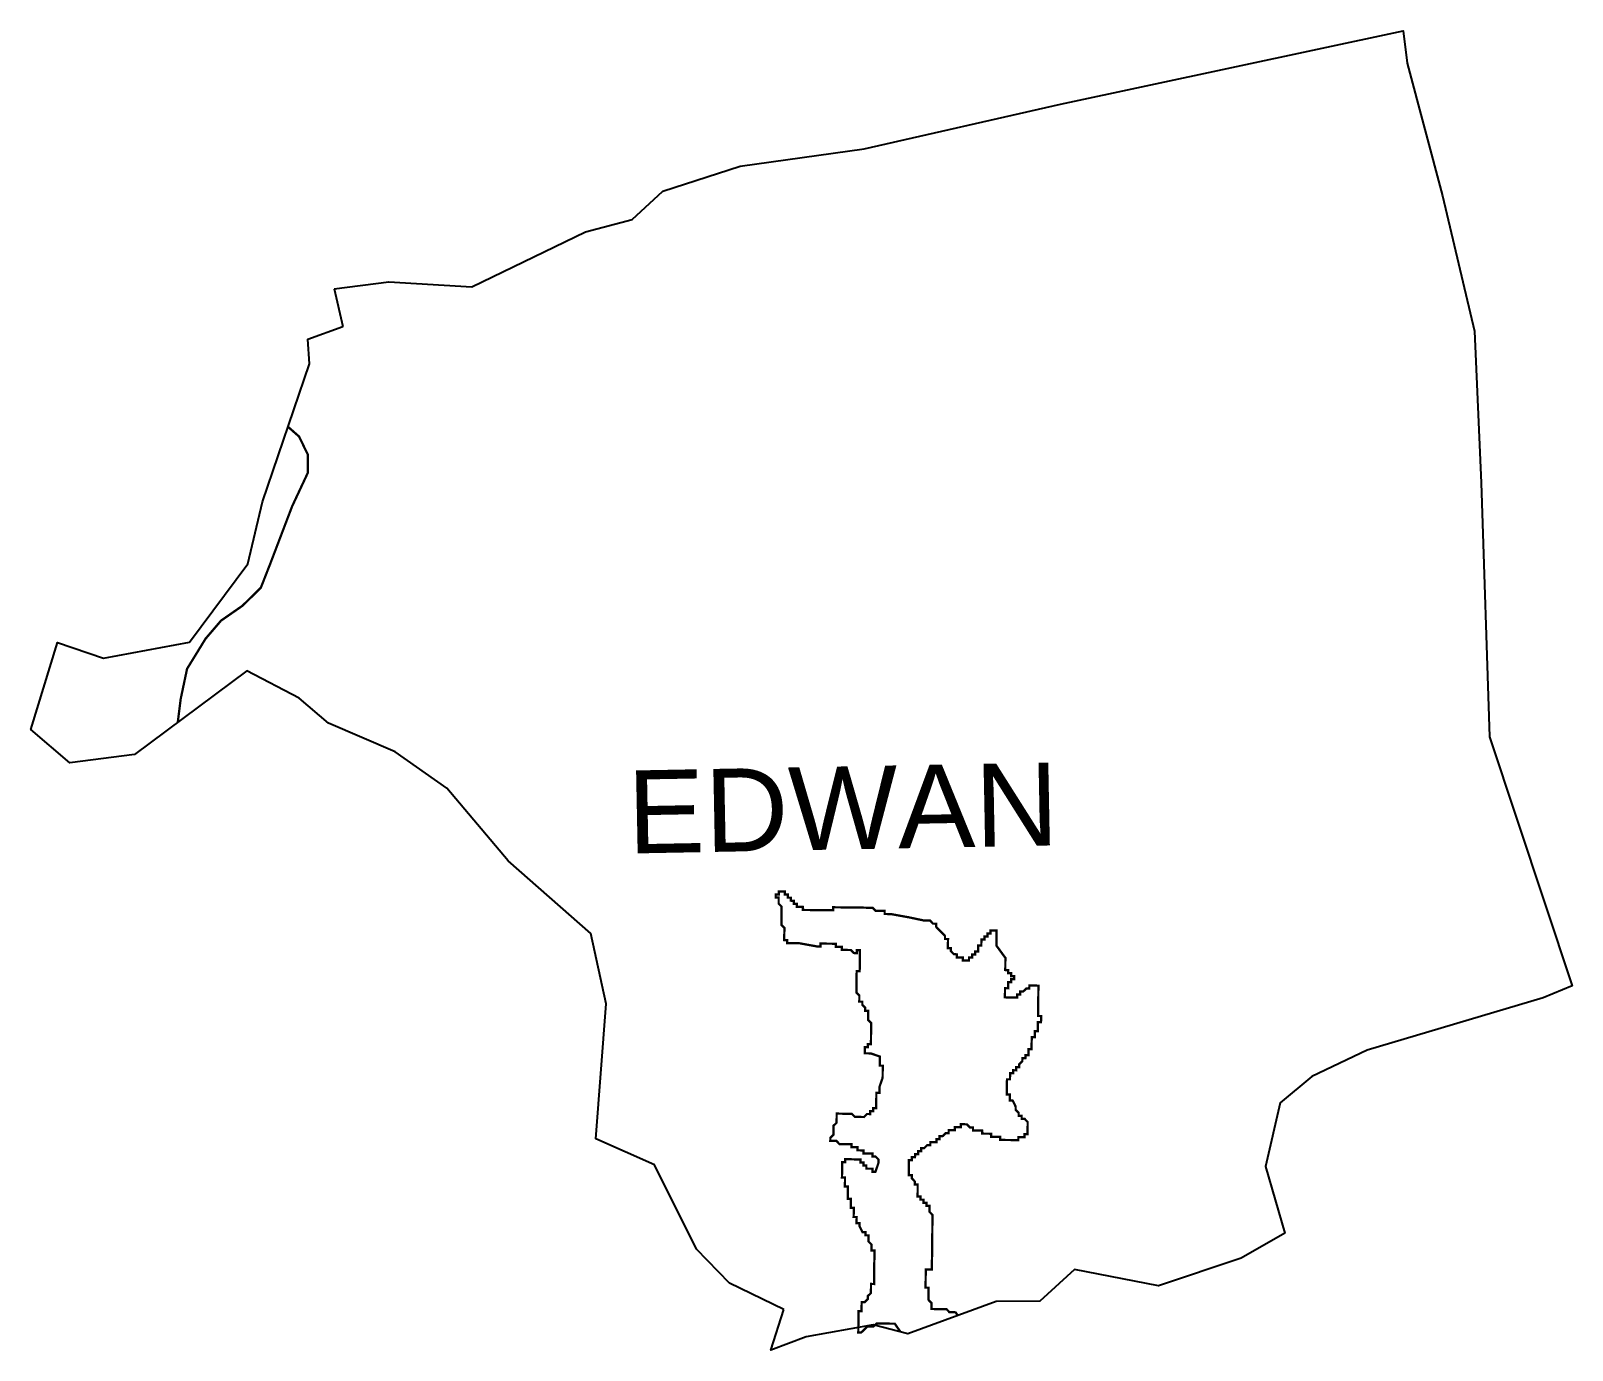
# Model space of a CAD drawing. Header units: metres. Extents: x 260841 to 262862, y 2161505 to 2163234.
import ezdxf

# ---------------------------------------------------------------- set-up
doc = ezdxf.new("R2010")
doc.units = ezdxf.units.M
for name, color, linetype in [('A-BLDG', 7, 'Continuous'), ('HAZARDS LINE', 1, 'Continuous'), ('village', 3, 'Continuous'), ('VILLAGE NAME', 250, 'Continuous')]:
    doc.layers.add(name, color=color, linetype=linetype)
doc.styles.get("Standard").update_dxf_attribs({"font": 'simplex.shx'})

msp = doc.modelspace()

# ---------------------------------------------------------------- linework, layer by layer
at = {"layer": 'A-BLDG', "color": 3, "flags": 128}
msp.add_lwpolyline([(261238.3, 2162895.7), (261249.7, 2162846.3)], dxfattribs=at)
at = {"layer": 'HAZARDS LINE', "lineweight": 18}
for points in [[(261177.8, 2162715, 2.98, 2.98, 0), (261192.3, 2162702.2, 2.98, 2.98, 0), (261203.9, 2162678.2, 2.98, 2.98, 0), (261203.6, 2162654.4, 2.98, 2.98, 0), (261183.2, 2162610.9, 2.98, 2.98, 0), (261154.5, 2162535.6, 2.98, 2.98, 0), (261142.1, 2162504, 2.98, 2.98, 0), (261118, 2162480.4, 2.98, 2.98, 0), (261089.9, 2162460.9, 2.98, 2.98, 0), (261069.7, 2162437.3, 2.98, 2.98, 0), (261045.4, 2162397.8, 2.98, 2.98, 0), (261037, 2162358.1, 2.98, 2.98, 0), (261033.2, 2162327.5, 2.98, 2.98, 0)], [(261980.7, 2161528.7, 2.98, 2.98, 0), (261973.4, 2161539.3, 2.98, 2.98, 0), (261969.4, 2161539.3, 2.98, 2.98, 0), (261965.4, 2161539.4, 2.98, 2.98, 0), (261961.5, 2161539.4, 2.98, 2.98, 0), (261957.5, 2161539.5, 2.98, 2.98, 0), (261953.5, 2161539.5, 2.98, 2.98, 0), (261949.5, 2161539.6, 2.98, 2.98, 0), (261945.5, 2161535.7, 2.98, 2.98, 0), (261941.5, 2161535.7, 2.98, 2.98, 0), (261937.5, 2161535.8, 2.98, 2.98, 0), (261933.5, 2161531.8, 2.98, 2.98, 0), (261929.5, 2161527.9, 2.98, 2.98, 0), (261925.5, 2161527.9, 2.98, 2.98, 0), (261925.6, 2161531.9, 2.98, 2.98, 0), (261925.6, 2161535.9, 2.98, 2.98, 0), (261925.7, 2161539.9, 2.98, 2.98, 0), (261925.7, 2161543.9, 2.98, 2.98, 0), (261925.8, 2161547.8, 2.98, 2.98, 0), (261925.8, 2161551.8, 2.98, 2.98, 0), (261925.9, 2161555.8, 2.98, 2.98, 0), (261929.8, 2161555.7, 2.98, 2.98, 0), (261929.9, 2161559.7, 2.98, 2.98, 0), (261929.9, 2161563.7, 2.98, 2.98, 0), (261930, 2161567.7, 2.98, 2.98, 0), (261934, 2161567.6, 2.98, 2.98, 0), (261938, 2161571.5, 2.98, 2.98, 0), (261938, 2161575.5, 2.98, 2.98, 0), (261942.1, 2161579.4, 2.98, 2.98, 0), (261942.1, 2161583.4, 2.98, 2.98, 0), (261942.2, 2161587.4, 2.98, 2.98, 0), (261942.2, 2161591.4, 2.98, 2.98, 0), (261946.2, 2161591.3, 2.98, 2.98, 0), (261946.2, 2161595.3, 2.98, 2.98, 0), (261946.3, 2161599.3, 2.98, 2.98, 0), (261946.3, 2161603.3, 2.98, 2.98, 0), (261946.4, 2161607.2, 2.98, 2.98, 0), (261946.4, 2161611.2, 2.98, 2.98, 0), (261946.5, 2161615.2, 2.98, 2.98, 0), (261946.5, 2161619.2, 2.98, 2.98, 0), (261946.6, 2161623.1, 2.98, 2.98, 0), (261946.6, 2161627.1, 2.98, 2.98, 0), (261946.7, 2161631.1, 2.98, 2.98, 0), (261946.7, 2161635.1, 2.98, 2.98, 0), (261942.7, 2161635.1, 2.98, 2.98, 0), (261942.8, 2161639.1, 2.98, 2.98, 0), (261942.8, 2161643.1, 2.98, 2.98, 0), (261938.9, 2161647.1, 2.98, 2.98, 0), (261939, 2161651.1, 2.98, 2.98, 0), (261939, 2161655.1, 2.98, 2.98, 0), (261935, 2161655.1, 2.98, 2.98, 0), (261935.1, 2161659.1, 2.98, 2.98, 0), (261931.1, 2161659.1, 2.98, 2.98, 0), (261927.2, 2161667.1, 2.98, 2.98, 0), (261927.3, 2161671.1, 2.98, 2.98, 0), (261923.3, 2161671.2, 2.98, 2.98, 0), (261923.3, 2161675.1, 2.98, 2.98, 0), (261923.4, 2161679.1, 2.98, 2.98, 0), (261919.4, 2161679.2, 2.98, 2.98, 0), (261919.5, 2161683.1, 2.98, 2.98, 0), (261919.5, 2161687.1, 2.98, 2.98, 0), (261919.6, 2161691.1, 2.98, 2.98, 0), (261915.6, 2161691.1, 2.98, 2.98, 0), (261915.6, 2161695.1, 2.98, 2.98, 0), (261915.7, 2161699.1, 2.98, 2.98, 0), (261915.7, 2161703.1, 2.98, 2.98, 0), (261911.8, 2161703.1, 2.98, 2.98, 0), (261911.8, 2161707.1, 2.98, 2.98, 0), (261911.9, 2161711.1, 2.98, 2.98, 0), (261911.9, 2161715, 2.98, 2.98, 0), (261912, 2161719, 2.98, 2.98, 0), (261908, 2161719.1, 2.98, 2.98, 0), (261908, 2161723, 2.98, 2.98, 0), (261908.1, 2161727, 2.98, 2.98, 0), (261908.1, 2161731, 2.98, 2.98, 0), (261904.1, 2161731, 2.98, 2.98, 0), (261904.2, 2161735, 2.98, 2.98, 0), (261904.2, 2161739, 2.98, 2.98, 0), (261904.3, 2161743, 2.98, 2.98, 0), (261904.3, 2161747, 2.98, 2.98, 0), (261904.4, 2161750.9, 2.98, 2.98, 0), (261908.4, 2161750.9, 2.98, 2.98, 0), (261908.4, 2161754.9, 2.98, 2.98, 0), (261912.4, 2161754.8, 2.98, 2.98, 0), (261916.4, 2161754.8, 2.98, 2.98, 0), (261920.3, 2161754.7, 2.98, 2.98, 0), (261924.3, 2161754.7, 2.98, 2.98, 0), (261928.3, 2161754.6, 2.98, 2.98, 0), (261928.2, 2161750.6, 2.98, 2.98, 0), (261932.2, 2161750.6, 2.98, 2.98, 0), (261932.2, 2161746.6, 2.98, 2.98, 0), (261936.1, 2161746.6, 2.98, 2.98, 0), (261936.1, 2161742.6, 2.98, 2.98, 0), (261940.1, 2161742.5, 2.98, 2.98, 0), (261944.1, 2161742.5, 2.98, 2.98, 0), (261944, 2161738.5, 2.98, 2.98, 0), (261948, 2161738.5, 2.98, 2.98, 0), (261952.1, 2161750.3, 2.98, 2.98, 0), (261952.2, 2161754.3, 2.98, 2.98, 0), (261948.2, 2161758.3, 2.98, 2.98, 0), (261944.2, 2161758.4, 2.98, 2.98, 0), (261944.3, 2161762.4, 2.98, 2.98, 0), (261940.3, 2161762.4, 2.98, 2.98, 0), (261936.3, 2161762.5, 2.98, 2.98, 0), (261932.4, 2161762.5, 2.98, 2.98, 0), (261932.4, 2161766.5, 2.98, 2.98, 0), (261928.4, 2161766.5, 2.98, 2.98, 0), (261924.5, 2161766.6, 2.98, 2.98, 0), (261924.5, 2161770.6, 2.98, 2.98, 0), (261920.5, 2161770.6, 2.98, 2.98, 0), (261916.6, 2161770.7, 2.98, 2.98, 0), (261916.6, 2161774.6, 2.98, 2.98, 0), (261912.6, 2161774.7, 2.98, 2.98, 0), (261904.7, 2161774.8, 2.98, 2.98, 0), (261900.7, 2161774.8, 2.98, 2.98, 0), (261896.8, 2161778.9, 2.98, 2.98, 0), (261892.8, 2161778.9, 2.98, 2.98, 0), (261888.8, 2161779, 2.98, 2.98, 0), (261888.9, 2161782.9, 2.98, 2.98, 0), (261892.9, 2161786.9, 2.98, 2.98, 0), (261892.9, 2161790.8, 2.98, 2.98, 0), (261893, 2161794.8, 2.98, 2.98, 0), (261893, 2161798.8, 2.98, 2.98, 0), (261897.1, 2161802.7, 2.98, 2.98, 0), (261897.1, 2161806.7, 2.98, 2.98, 0), (261897.2, 2161814.7, 2.98, 2.98, 0), (261909.1, 2161814.5, 2.98, 2.98, 0), (261917.1, 2161814.4, 2.98, 2.98, 0), (261921, 2161810.4, 2.98, 2.98, 0), (261925, 2161810.3, 2.98, 2.98, 0), (261929, 2161810.3, 2.98, 2.98, 0), (261933, 2161810.2, 2.98, 2.98, 0), (261937, 2161814.2, 2.98, 2.98, 0), (261941, 2161814.1, 2.98, 2.98, 0), (261941, 2161818.1, 2.98, 2.98, 0), (261945, 2161818, 2.98, 2.98, 0), (261945, 2161822, 2.98, 2.98, 0), (261949, 2161822, 2.98, 2.98, 0), (261949, 2161825.9, 2.98, 2.98, 0), (261949.1, 2161829.9, 2.98, 2.98, 0), (261949.1, 2161833.9, 2.98, 2.98, 0), (261949.2, 2161837.9, 2.98, 2.98, 0), (261949.2, 2161841.9, 2.98, 2.98, 0), (261953.2, 2161841.8, 2.98, 2.98, 0), (261953.3, 2161845.8, 2.98, 2.98, 0), (261953.3, 2161849.8, 2.98, 2.98, 0), (261957.4, 2161861.6, 2.98, 2.98, 0), (261957.5, 2161865.6, 2.98, 2.98, 0), (261957.5, 2161869.6, 2.98, 2.98, 0), (261957.6, 2161873.6, 2.98, 2.98, 0), (261957.6, 2161877.5, 2.98, 2.98, 0), (261953.7, 2161877.6, 2.98, 2.98, 0), (261953.7, 2161881.6, 2.98, 2.98, 0), (261953.8, 2161885.5, 2.98, 2.98, 0), (261953.8, 2161889.5, 2.98, 2.98, 0), (261941.9, 2161893.6, 2.98, 2.98, 0), (261937.9, 2161893.7, 2.98, 2.98, 0), (261934, 2161893.7, 2.98, 2.98, 0), (261934, 2161897.7, 2.98, 2.98, 0), (261934.1, 2161901.7, 2.98, 2.98, 0), (261938, 2161901.6, 2.98, 2.98, 0), (261938.1, 2161905.6, 2.98, 2.98, 0), (261942.1, 2161905.6, 2.98, 2.98, 0), (261942.1, 2161909.6, 2.98, 2.98, 0), (261942.2, 2161913.5, 2.98, 2.98, 0), (261942.2, 2161917.5, 2.98, 2.98, 0), (261942.3, 2161921.5, 2.98, 2.98, 0), (261942.3, 2161925.5, 2.98, 2.98, 0), (261942.4, 2161929.4, 2.98, 2.98, 0), (261942.4, 2161933.4, 2.98, 2.98, 0), (261938.5, 2161937.4, 2.98, 2.98, 0), (261938.5, 2161941.4, 2.98, 2.98, 0), (261938.6, 2161945.4, 2.98, 2.98, 0), (261938.6, 2161949.4, 2.98, 2.98, 0), (261934.7, 2161949.4, 2.98, 2.98, 0), (261934.7, 2161953.4, 2.98, 2.98, 0), (261930.8, 2161957.4, 2.98, 2.98, 0), (261930.8, 2161961.4, 2.98, 2.98, 0), (261926.8, 2161961.4, 2.98, 2.98, 0), (261926.9, 2161965.4, 2.98, 2.98, 0), (261926.9, 2161969.4, 2.98, 2.98, 0), (261923, 2161973.4, 2.98, 2.98, 0), (261923.1, 2161977.4, 2.98, 2.98, 0), (261923.1, 2161981.4, 2.98, 2.98, 0), (261923.2, 2161985.4, 2.98, 2.98, 0), (261923.2, 2161989.3, 2.98, 2.98, 0), (261923.3, 2161993.3, 2.98, 2.98, 0), (261923.3, 2161997.3, 2.98, 2.98, 0), (261923.4, 2162001.3, 2.98, 2.98, 0), (261927.3, 2162001.2, 2.98, 2.98, 0), (261927.4, 2162005.2, 2.98, 2.98, 0), (261927.4, 2162009.2, 2.98, 2.98, 0), (261927.5, 2162013.1, 2.98, 2.98, 0), (261927.5, 2162017.1, 2.98, 2.98, 0), (261927.6, 2162021.1, 2.98, 2.98, 0), (261927.6, 2162025.1, 2.98, 2.98, 0), (261927.7, 2162029, 2.98, 2.98, 0), (261923.7, 2162029.1, 2.98, 2.98, 0), (261923.6, 2162025.1, 2.98, 2.98, 0), (261919.7, 2162025.2, 2.98, 2.98, 0), (261915.7, 2162029.2, 2.98, 2.98, 0), (261911.8, 2162029.2, 2.98, 2.98, 0), (261907.8, 2162029.3, 2.98, 2.98, 0), (261903.8, 2162029.3, 2.98, 2.98, 0), (261903.9, 2162033.3, 2.98, 2.98, 0), (261899.9, 2162033.4, 2.98, 2.98, 0), (261895.9, 2162033.4, 2.98, 2.98, 0), (261896, 2162037.4, 2.98, 2.98, 0), (261892, 2162037.4, 2.98, 2.98, 0), (261888, 2162037.5, 2.98, 2.98, 0), (261884, 2162037.5, 2.98, 2.98, 0), (261880.1, 2162037.6, 2.98, 2.98, 0), (261876.1, 2162037.6, 2.98, 2.98, 0), (261876, 2162033.7, 2.98, 2.98, 0), (261872.1, 2162033.7, 2.98, 2.98, 0), (261848.3, 2162038, 2.98, 2.98, 0), (261844.3, 2162038, 2.98, 2.98, 0), (261840.3, 2162038.1, 2.98, 2.98, 0), (261836.3, 2162038.1, 2.98, 2.98, 0), (261832.3, 2162038.2, 2.98, 2.98, 0), (261832.4, 2162042.1, 2.98, 2.98, 0), (261828.4, 2162042.2, 2.98, 2.98, 0), (261828.5, 2162046.2, 2.98, 2.98, 0), (261828.5, 2162050.1, 2.98, 2.98, 0), (261828.6, 2162054.1, 2.98, 2.98, 0), (261828.6, 2162058.1, 2.98, 2.98, 0), (261824.7, 2162062.1, 2.98, 2.98, 0), (261824.7, 2162066.1, 2.98, 2.98, 0), (261824.9, 2162078, 2.98, 2.98, 0), (261824.9, 2162082, 2.98, 2.98, 0), (261825, 2162086, 2.98, 2.98, 0), (261821.1, 2162090, 2.98, 2.98, 0), (261821.1, 2162094, 2.98, 2.98, 0), (261821.1, 2162098, 2.98, 2.98, 0), (261817.2, 2162098, 2.98, 2.98, 0), (261817.2, 2162102, 2.98, 2.98, 0), (261821.2, 2162101.9, 2.98, 2.98, 0), (261821.2, 2162105.9, 2.98, 2.98, 0), (261825.2, 2162105.9, 2.98, 2.98, 0), (261829.2, 2162105.8, 2.98, 2.98, 0), (261829.1, 2162101.8, 2.98, 2.98, 0), (261833.1, 2162101.8, 2.98, 2.98, 0), (261833.1, 2162097.8, 2.98, 2.98, 0), (261837.1, 2162097.8, 2.98, 2.98, 0), (261837, 2162093.8, 2.98, 2.98, 0), (261841, 2162093.7, 2.98, 2.98, 0), (261840.9, 2162089.8, 2.98, 2.98, 0), (261844.9, 2162089.7, 2.98, 2.98, 0), (261844.9, 2162085.7, 2.98, 2.98, 0), (261848.8, 2162085.7, 2.98, 2.98, 0), (261852.8, 2162085.6, 2.98, 2.98, 0), (261852.8, 2162081.7, 2.98, 2.98, 0), (261856.7, 2162081.6, 2.98, 2.98, 0), (261860.7, 2162081.6, 2.98, 2.98, 0), (261864.7, 2162081.5, 2.98, 2.98, 0), (261868.7, 2162081.5, 2.98, 2.98, 0), (261872.6, 2162081.4, 2.98, 2.98, 0), (261876.6, 2162081.4, 2.98, 2.98, 0), (261880.6, 2162081.3, 2.98, 2.98, 0), (261884.6, 2162081.3, 2.98, 2.98, 0), (261888.5, 2162081.2, 2.98, 2.98, 0), (261892.5, 2162081.2, 2.98, 2.98, 0), (261892.6, 2162085.2, 2.98, 2.98, 0), (261896.5, 2162085.1, 2.98, 2.98, 0), (261900.5, 2162085.1, 2.98, 2.98, 0), (261904.5, 2162085, 2.98, 2.98, 0), (261908.5, 2162085, 2.98, 2.98, 0), (261912.4, 2162084.9, 2.98, 2.98, 0), (261916.4, 2162084.9, 2.98, 2.98, 0), (261920.4, 2162084.8, 2.98, 2.98, 0), (261924.4, 2162084.8, 2.98, 2.98, 0), (261928.4, 2162084.7, 2.98, 2.98, 0), (261932.3, 2162084.7, 2.98, 2.98, 0), (261936.3, 2162084.6, 2.98, 2.98, 0), (261940.3, 2162084.6, 2.98, 2.98, 0), (261944.3, 2162084.5, 2.98, 2.98, 0), (261948.2, 2162080.5, 2.98, 2.98, 0), (261952.2, 2162080.5, 2.98, 2.98, 0), (261956.1, 2162080.4, 2.98, 2.98, 0), (261960.1, 2162080.4, 2.98, 2.98, 0), (261960.1, 2162076.4, 2.98, 2.98, 0), (261964, 2162076.3, 2.98, 2.98, 0), (261968, 2162076.3, 2.98, 2.98, 0), (261991.8, 2162072, 2.98, 2.98, 0), (262011.7, 2162067.8, 2.98, 2.98, 0), (262015.6, 2162067.7, 2.98, 2.98, 0), (262019.6, 2162067.7, 2.98, 2.98, 0), (262023.5, 2162063.7, 2.98, 2.98, 0), (262027.5, 2162063.6, 2.98, 2.98, 0), (262027.5, 2162059.6, 2.98, 2.98, 0), (262031.4, 2162055.6, 2.98, 2.98, 0), (262035.3, 2162051.6, 2.98, 2.98, 0), (262039.2, 2162047.6, 2.98, 2.98, 0), (262039.2, 2162043.6, 2.98, 2.98, 0), (262043.2, 2162043.5, 2.98, 2.98, 0), (262043.1, 2162039.6, 2.98, 2.98, 0), (262043.1, 2162035.6, 2.98, 2.98, 0), (262043, 2162031.6, 2.98, 2.98, 0), (262047, 2162031.6, 2.98, 2.98, 0), (262047, 2162027.6, 2.98, 2.98, 0), (262050.9, 2162023.6, 2.98, 2.98, 0), (262054.9, 2162023.5, 2.98, 2.98, 0), (262054.8, 2162019.5, 2.98, 2.98, 0), (262058.8, 2162019.5, 2.98, 2.98, 0), (262062.8, 2162019.4, 2.98, 2.98, 0), (262062.7, 2162015.5, 2.98, 2.98, 0), (262066.7, 2162015.4, 2.98, 2.98, 0), (262070.7, 2162015.4, 2.98, 2.98, 0), (262070.7, 2162019.3, 2.98, 2.98, 0), (262074.7, 2162019.3, 2.98, 2.98, 0), (262074.7, 2162023.3, 2.98, 2.98, 0), (262078.7, 2162023.2, 2.98, 2.98, 0), (262078.8, 2162027.2, 2.98, 2.98, 0), (262082.7, 2162027.2, 2.98, 2.98, 0), (262082.8, 2162031.1, 2.98, 2.98, 0), (262082.8, 2162035.1, 2.98, 2.98, 0), (262086.8, 2162035.1, 2.98, 2.98, 0), (262086.9, 2162039, 2.98, 2.98, 0), (262086.9, 2162043, 2.98, 2.98, 0), (262090.9, 2162043, 2.98, 2.98, 0), (262090.9, 2162046.9, 2.98, 2.98, 0), (262094.9, 2162046.9, 2.98, 2.98, 0), (262095, 2162050.9, 2.98, 2.98, 0), (262098.9, 2162050.8, 2.98, 2.98, 0), (262099, 2162054.8, 2.98, 2.98, 0), (262103, 2162054.7, 2.98, 2.98, 0), (262106.9, 2162054.7, 2.98, 2.98, 0), (262106.9, 2162050.7, 2.98, 2.98, 0), (262106.8, 2162046.7, 2.98, 2.98, 0), (262106.8, 2162042.8, 2.98, 2.98, 0), (262106.7, 2162038.8, 2.98, 2.98, 0), (262106.7, 2162034.8, 2.98, 2.98, 0), (262118.4, 2162018.8, 2.98, 2.98, 0), (262118.3, 2162006.8, 2.98, 2.98, 0), (262118.2, 2162002.9, 2.98, 2.98, 0), (262122.2, 2162002.8, 2.98, 2.98, 0), (262122.2, 2161998.8, 2.98, 2.98, 0), (262126.1, 2161998.8, 2.98, 2.98, 0), (262126.1, 2161994.8, 2.98, 2.98, 0), (262130.1, 2161994.8, 2.98, 2.98, 0), (262130, 2161990.8, 2.98, 2.98, 0), (262126, 2161990.8, 2.98, 2.98, 0), (262126, 2161986.9, 2.98, 2.98, 0), (262122, 2161986.9, 2.98, 2.98, 0), (262122, 2161982.9, 2.98, 2.98, 0), (262121.9, 2161978.9, 2.98, 2.98, 0), (262117.9, 2161979, 2.98, 2.98, 0), (262117.9, 2161975, 2.98, 2.98, 0), (262117.8, 2161971, 2.98, 2.98, 0), (262117.8, 2161967.1, 2.98, 2.98, 0), (262121.8, 2161967, 2.98, 2.98, 0), (262125.7, 2161967, 2.98, 2.98, 0), (262129.7, 2161966.9, 2.98, 2.98, 0), (262133.7, 2161966.9, 2.98, 2.98, 0), (262133.7, 2161970.8, 2.98, 2.98, 0), (262137.7, 2161970.8, 2.98, 2.98, 0), (262137.8, 2161974.8, 2.98, 2.98, 0), (262141.7, 2161974.7, 2.98, 2.98, 0), (262145.8, 2161978.7, 2.98, 2.98, 0), (262149.7, 2161978.6, 2.98, 2.98, 0), (262149.8, 2161982.6, 2.98, 2.98, 0), (262153.8, 2161982.5, 2.98, 2.98, 0), (262157.7, 2161982.5, 2.98, 2.98, 0), (262161.7, 2161982.4, 2.98, 2.98, 0), (262161.7, 2161978.5, 2.98, 2.98, 0), (262161.6, 2161974.5, 2.98, 2.98, 0), (262161.6, 2161970.5, 2.98, 2.98, 0), (262161.5, 2161966.5, 2.98, 2.98, 0), (262161.5, 2161962.6, 2.98, 2.98, 0), (262161.4, 2161958.6, 2.98, 2.98, 0), (262161.4, 2161954.6, 2.98, 2.98, 0), (262161.3, 2161950.6, 2.98, 2.98, 0), (262161.3, 2161946.6, 2.98, 2.98, 0), (262161.2, 2161942.7, 2.98, 2.98, 0), (262165.2, 2161942.6, 2.98, 2.98, 0), (262165.2, 2161938.6, 2.98, 2.98, 0), (262165.1, 2161934.7, 2.98, 2.98, 0), (262161.1, 2161934.7, 2.98, 2.98, 0), (262161.1, 2161930.7, 2.98, 2.98, 0), (262161, 2161926.8, 2.98, 2.98, 0), (262161, 2161922.8, 2.98, 2.98, 0), (262157, 2161922.8, 2.98, 2.98, 0), (262157, 2161918.9, 2.98, 2.98, 0), (262156.9, 2161914.9, 2.98, 2.98, 0), (262152.9, 2161914.9, 2.98, 2.98, 0), (262152.9, 2161911, 2.98, 2.98, 0), (262152.8, 2161907, 2.98, 2.98, 0), (262152.8, 2161903, 2.98, 2.98, 0), (262152.7, 2161899, 2.98, 2.98, 0), (262148.8, 2161899.1, 2.98, 2.98, 0), (262148.7, 2161895.1, 2.98, 2.98, 0), (262148.7, 2161891.1, 2.98, 2.98, 0), (262144.7, 2161891.2, 2.98, 2.98, 0), (262144.6, 2161887.2, 2.98, 2.98, 0), (262140.7, 2161887.2, 2.98, 2.98, 0), (262140.6, 2161883.3, 2.98, 2.98, 0), (262136.6, 2161879.3, 2.98, 2.98, 0), (262136.6, 2161875.4, 2.98, 2.98, 0), (262132.6, 2161875.4, 2.98, 2.98, 0), (262132.5, 2161871.4, 2.98, 2.98, 0), (262128.6, 2161871.5, 2.98, 2.98, 0), (262128.5, 2161867.5, 2.98, 2.98, 0), (262124.5, 2161867.6, 2.98, 2.98, 0), (262124.5, 2161863.6, 2.98, 2.98, 0), (262124.4, 2161859.6, 2.98, 2.98, 0), (262120.5, 2161859.6, 2.98, 2.98, 0), (262120.4, 2161855.7, 2.98, 2.98, 0), (262120.4, 2161851.7, 2.98, 2.98, 0), (262120.3, 2161847.7, 2.98, 2.98, 0), (262120.3, 2161843.7, 2.98, 2.98, 0), (262120.2, 2161839.8, 2.98, 2.98, 0), (262124.2, 2161839.7, 2.98, 2.98, 0), (262124.1, 2161835.7, 2.98, 2.98, 0), (262124.1, 2161831.8, 2.98, 2.98, 0), (262128.1, 2161831.7, 2.98, 2.98, 0), (262131.9, 2161823.7, 2.98, 2.98, 0), (262131.9, 2161819.7, 2.98, 2.98, 0), (262135.8, 2161815.7, 2.98, 2.98, 0), (262135.8, 2161811.7, 2.98, 2.98, 0), (262139.7, 2161811.7, 2.98, 2.98, 0), (262139.7, 2161807.7, 2.98, 2.98, 0), (262143.7, 2161807.7, 2.98, 2.98, 0), (262147.6, 2161803.6, 2.98, 2.98, 0), (262147.6, 2161799.7, 2.98, 2.98, 0), (262147.5, 2161795.7, 2.98, 2.98, 0), (262147.5, 2161791.7, 2.98, 2.98, 0), (262147.4, 2161787.7, 2.98, 2.98, 0), (262143.4, 2161787.8, 2.98, 2.98, 0), (262143.4, 2161783.8, 2.98, 2.98, 0), (262139.4, 2161783.9, 2.98, 2.98, 0), (262135.4, 2161783.9, 2.98, 2.98, 0), (262135.4, 2161779.9, 2.98, 2.98, 0), (262131.4, 2161780, 2.98, 2.98, 0), (262127.4, 2161780, 2.98, 2.98, 0), (262123.5, 2161780.1, 2.98, 2.98, 0), (262119.5, 2161780.1, 2.98, 2.98, 0), (262115.5, 2161780.2, 2.98, 2.98, 0), (262111.5, 2161780.2, 2.98, 2.98, 0), (262111.6, 2161784.2, 2.98, 2.98, 0), (262107.6, 2161784.2, 2.98, 2.98, 0), (262103.6, 2161784.3, 2.98, 2.98, 0), (262099.7, 2161784.3, 2.98, 2.98, 0), (262099.7, 2161788.3, 2.98, 2.98, 0), (262095.7, 2161788.4, 2.98, 2.98, 0), (262091.7, 2161788.4, 2.98, 2.98, 0), (262087.8, 2161788.5, 2.98, 2.98, 0), (262087.8, 2161792.4, 2.98, 2.98, 0), (262083.8, 2161792.5, 2.98, 2.98, 0), (262079.9, 2161792.5, 2.98, 2.98, 0), (262075.9, 2161792.6, 2.98, 2.98, 0), (262075.9, 2161796.6, 2.98, 2.98, 0), (262072, 2161796.6, 2.98, 2.98, 0), (262068, 2161800.6, 2.98, 2.98, 0), (262064.1, 2161800.7, 2.98, 2.98, 0), (262060.1, 2161800.7, 2.98, 2.98, 0), (262060, 2161796.8, 2.98, 2.98, 0), (262056.1, 2161796.8, 2.98, 2.98, 0), (262052.1, 2161796.8, 2.98, 2.98, 0), (262052, 2161792.9, 2.98, 2.98, 0), (262048.1, 2161792.9, 2.98, 2.98, 0), (262044.1, 2161793, 2.98, 2.98, 0), (262044, 2161789, 2.98, 2.98, 0), (262040.1, 2161789, 2.98, 2.98, 0), (262036, 2161785.1, 2.98, 2.98, 0), (262032.1, 2161785.2, 2.98, 2.98, 0), (262032, 2161781.2, 2.98, 2.98, 0), (262028, 2161781.2, 2.98, 2.98, 0), (262028, 2161777.3, 2.98, 2.98, 0), (262024, 2161777.3, 2.98, 2.98, 0), (262020, 2161777.4, 2.98, 2.98, 0), (262020, 2161773.4, 2.98, 2.98, 0), (262016, 2161773.4, 2.98, 2.98, 0), (262012, 2161769.5, 2.98, 2.98, 0), (262008, 2161769.5, 2.98, 2.98, 0), (262008, 2161765.6, 2.98, 2.98, 0), (262004, 2161765.6, 2.98, 2.98, 0), (262003.9, 2161761.6, 2.98, 2.98, 0), (262000, 2161761.7, 2.98, 2.98, 0), (261999.9, 2161757.7, 2.98, 2.98, 0), (261995.9, 2161757.8, 2.98, 2.98, 0), (261995.9, 2161753.8, 2.98, 2.98, 0), (261991.9, 2161753.8, 2.98, 2.98, 0), (261991.9, 2161749.9, 2.98, 2.98, 0), (261991.8, 2161745.9, 2.98, 2.98, 0), (261991.8, 2161741.9, 2.98, 2.98, 0), (261991.7, 2161737.9, 2.98, 2.98, 0), (261991.7, 2161734, 2.98, 2.98, 0), (261995.6, 2161733.9, 2.98, 2.98, 0), (261995.6, 2161729.9, 2.98, 2.98, 0), (261999.5, 2161725.9, 2.98, 2.98, 0), (261999.5, 2161721.9, 2.98, 2.98, 0), (262003.4, 2161721.9, 2.98, 2.98, 0), (262003.4, 2161717.9, 2.98, 2.98, 0), (262003.4, 2161713.9, 2.98, 2.98, 0), (262003.3, 2161709.9, 2.98, 2.98, 0), (262003.3, 2161706, 2.98, 2.98, 0), (262007.2, 2161705.9, 2.98, 2.98, 0), (262007.2, 2161701.9, 2.98, 2.98, 0), (262011.2, 2161701.9, 2.98, 2.98, 0), (262011.1, 2161697.9, 2.98, 2.98, 0), (262015.1, 2161697.9, 2.98, 2.98, 0), (262015, 2161693.9, 2.98, 2.98, 0), (262019, 2161693.8, 2.98, 2.98, 0), (262019, 2161689.9, 2.98, 2.98, 0), (262018.9, 2161685.9, 2.98, 2.98, 0), (262022.8, 2161681.9, 2.98, 2.98, 0), (262022.8, 2161677.9, 2.98, 2.98, 0), (262022.7, 2161673.9, 2.98, 2.98, 0), (262022.7, 2161669.9, 2.98, 2.98, 0), (262022.6, 2161666, 2.98, 2.98, 0), (262022.6, 2161662, 2.98, 2.98, 0), (262022.5, 2161650.1, 2.98, 2.98, 0), (262022.4, 2161642.1, 2.98, 2.98, 0), (262022.3, 2161638.1, 2.98, 2.98, 0), (262022.3, 2161634.1, 2.98, 2.98, 0), (262022.2, 2161626.2, 2.98, 2.98, 0), (262022.1, 2161622.2, 2.98, 2.98, 0), (262022.1, 2161618.2, 2.98, 2.98, 0), (262022, 2161614.3, 2.98, 2.98, 0), (262022, 2161610.3, 2.98, 2.98, 0), (262018, 2161610.3, 2.98, 2.98, 0), (262014, 2161610.4, 2.98, 2.98, 0), (262014, 2161606.4, 2.98, 2.98, 0), (262013.9, 2161602.4, 2.98, 2.98, 0), (262013.9, 2161598.5, 2.98, 2.98, 0), (262013.8, 2161594.5, 2.98, 2.98, 0), (262013.8, 2161590.5, 2.98, 2.98, 0), (262013.7, 2161586.5, 2.98, 2.98, 0), (262017.7, 2161586.5, 2.98, 2.98, 0), (262017.7, 2161582.5, 2.98, 2.98, 0), (262017.6, 2161578.5, 2.98, 2.98, 0), (262017.5, 2161570.6, 2.98, 2.98, 0), (262021.4, 2161566.5, 2.98, 2.98, 0), (262021.4, 2161562.6, 2.98, 2.98, 0), (262021.3, 2161558.6, 2.98, 2.98, 0), (262025.3, 2161558.5, 2.98, 2.98, 0), (262029.3, 2161558.5, 2.98, 2.98, 0), (262033.3, 2161558.4, 2.98, 2.98, 0), (262037.2, 2161558.4, 2.98, 2.98, 0), (262041.2, 2161558.4, 2.98, 2.98, 0), (262045.1, 2161554.3, 2.98, 2.98, 0), (262049.1, 2161554.3, 2.98, 2.98, 0), (262053.1, 2161554.2, 2.98, 2.98, 0), (262055.8, 2161550.1, 2.98, 2.98, 0)]]:
    msp.add_lwpolyline(points, format="xyseb", dxfattribs=at)
at = {"layer": 'village', "color": 3, "true_color": 0x00ff00}
for points in [[(261238.3, 2162895.7, 0), (261309.9, 2162904.9, 0), (261418.9, 2162898.5, 0), (261567.9, 2162970.4, 0), (261628.8, 2162986.7, 0), (261669.2, 2163023.8, 0), (261770.7, 2163056.8, 0), (261933.1, 2163079.3, 0), (262190.7, 2163137.9, 0), (262640, 2163234.1, 0), (262645.1, 2163191.9, 0), (262691.7, 2163017.8, 0), (262733.3, 2162840.3, 0), (262742.4, 2162641.7, 0), (262753.3, 2162308.4, 0), (262861.6, 2161982, 0), (262823.6, 2161966.6, 0), (262592.6, 2161897.8, 0), (262520.3, 2161863.5, 0), (262478.5, 2161828.9, 0), (262459.5, 2161745.2, 0), (262484.9, 2161657.8, 0), (262427.5, 2161625.2, 0), (262319.3, 2161588.8, 0), (262209.2, 2161610.2, 0), (262163.4, 2161569, 0), (262106.1, 2161568.4, 0), (261990.5, 2161526.2, 0), (261945.2, 2161537.9, 0), (261857.2, 2161522.1, 0), (261811, 2161504.6, 0), (261827.8, 2161557.8, 0)], [(261827.8, 2161557.8, 0), (261756.7, 2161592.3, 0), (261713.4, 2161636.9, 0), (261658.4, 2161747.4, 0), (261581.5, 2161781.7, 0), (261594.8, 2161958.5, 0), (261574.9, 2162050.6, 0), (261466.3, 2162146.1, 0), (261385.8, 2162241.1, 0), (261318.3, 2162288.9, 0), (261231, 2162326.3, 0), (261192.3, 2162359.5, 0), (261123.6, 2162394.9, 0), (260976.6, 2162285.4, 0), (260891.6, 2162274.3, 0), (260840.5, 2162318.1, 0), (260875.6, 2162432.1, 0), (260935.8, 2162411.9, 0), (261048.6, 2162432.6, 0), (261125, 2162535.2, 0), (261144.5, 2162616.6, 0), (261205.8, 2162797.5, 0), (261203.9, 2162829.9, 0), (261249.7, 2162846.3, 0)]]:
    msp.add_polyline3d(points, dxfattribs=at)

# ---------------------------------------------------------------- texts
at = {"layer": 'VILLAGE NAME', "insert": (261621.7, 2162264.3), "char_height": 108.748, "attachment_point": 1, "rotation": 1.1028}
msp.add_mtext_dynamic_manual_height_columns('{\\fArial|b0|i0|c0|p34;EDWAN}', width=726.929, gutter_width=543.7, heights=[0], dxfattribs=at)

doc.saveas('drawing.dxf')
